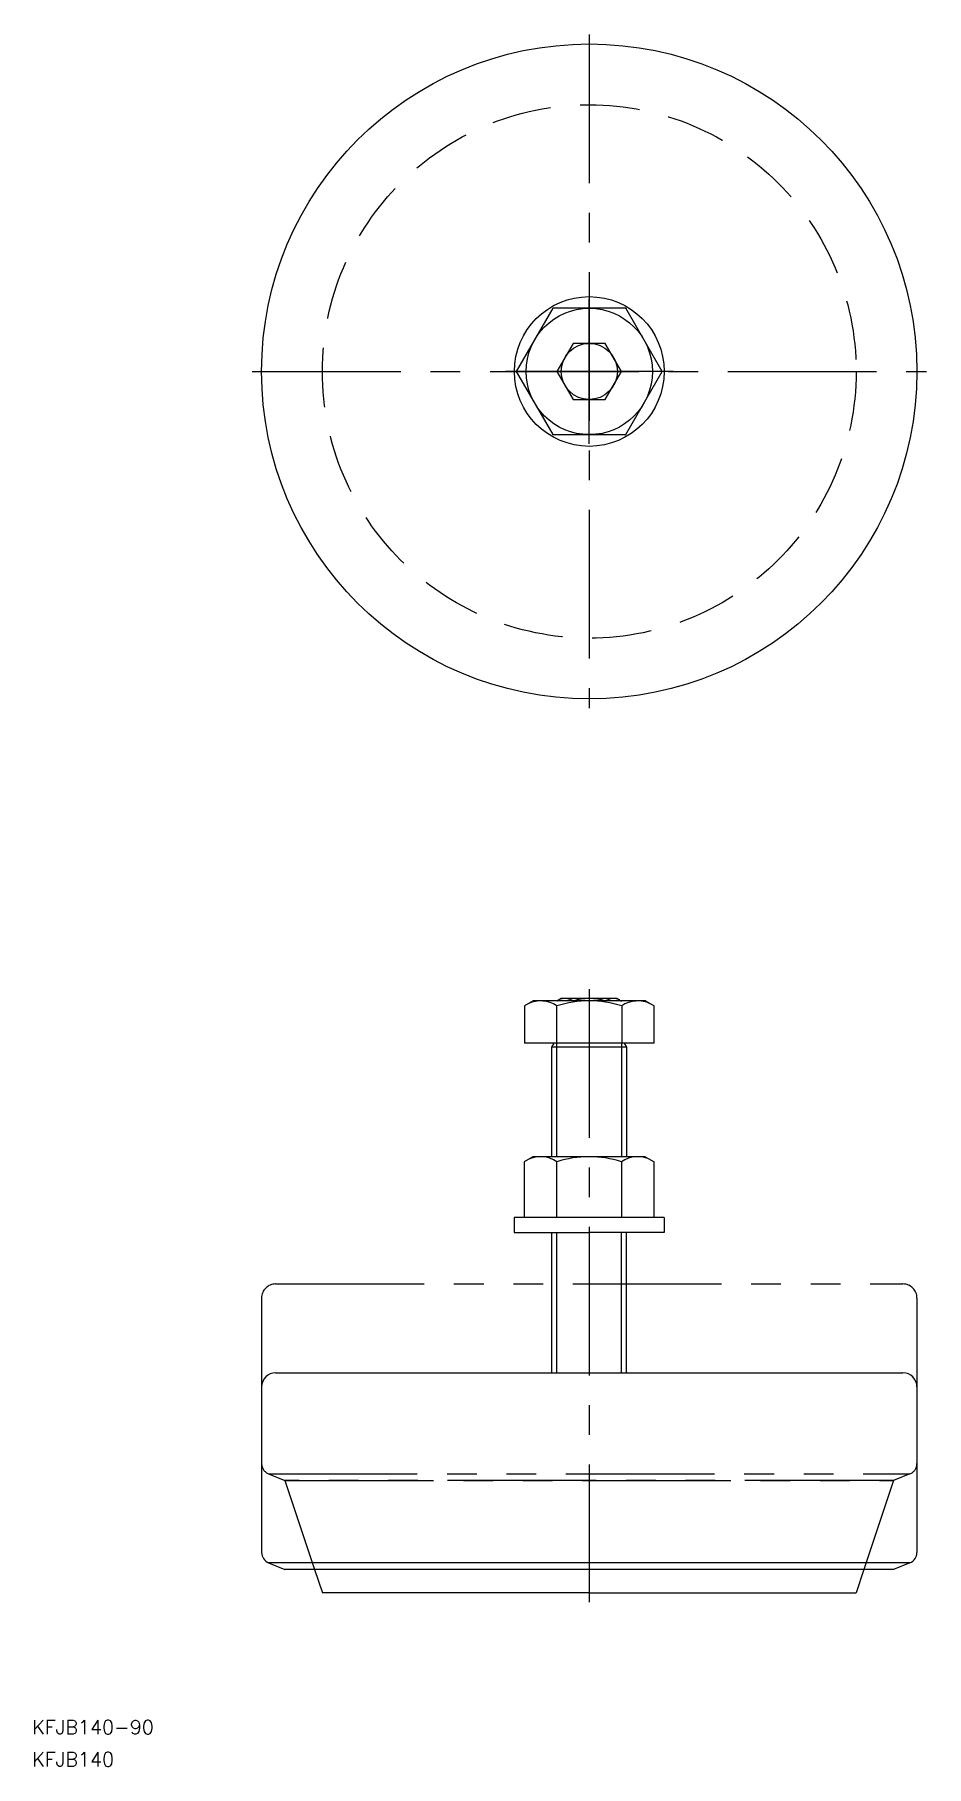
# Model space of a CAD drawing. Extents: x -118 to 72, y -298 to 72.
import ezdxf

# ---------------------------------------------------------------- set-up
doc = ezdxf.new("R2010")
doc.units = 0
for name, pattern in [('CENTER', [50.8, 31.75, -6.35, 6.35, -6.35]), ('DASHED', [19.05, 12.7, -6.35]), ('PHANTOM', [63.5, 31.75, -6.35, 6.35, -6.35, 6.35, -6.35])]:
    doc.linetypes.add(name, pattern=pattern)
doc.layers.get('0').update_dxf_attribs({"linetype": 'CONTINUOUS'})
doc.layers.add('CENTER', color=1, linetype='CENTER')
doc.styles.get("Standard").update_dxf_attribs({"font": 'txt.shx', "height": 3, "bigfont": 'bigfont.shx'})

# ---------------------------------------------------------------- blocks, each defined once
blk = doc.blocks.new('*U8')
at = {"color": 7, "linetype": 'CONTINUOUS'}
blk.add_text('KFJB140-90', height=3, dxfattribs=at).set_placement((-118.99, -291.27))
blk = doc.blocks.new('*U9')
at = {"color": 7, "linetype": 'CONTINUOUS'}
blk.add_text('KFJB140', height=3, dxfattribs=at).set_placement((-118.99, -298.15))

msp = doc.modelspace()

# ---------------------------------------------------------------- linework, layer by layer
at = {"color": 7, "linetype": 'CONTINUOUS'}
for p, q in [((0, -15.5), (0, 15.5)), ((-3.41, 6), (-6.91, 0)), ((3.41, 6), (-3.41, 6)), ((6.91, 0), (3.41, 6)), ((17.9, 0), (-17.9, 0)), ((-6.91, 0), (-3.41, -6)), ((3.41, -6), (6.91, 0)), ((-3.41, -6), (3.41, -6)), ((-12, -134.54), (-13.86, -135.61)), ((-13.86, -135.61), (-13.86, -143.54)), ((12, -134.54), (-12, -134.54)), ((-6.93, -143.54), (-6.93, -135.61)), ((-5.98, -134.04), (-6.91, -134.57)), ((5.98, -134.04), (-5.98, -134.04)), ((1.83, -134.04), (-1.83, -134.04)), ((5.98, -134.04), (6.91, -134.57)), ((6.93, -135.61), (6.93, -143.54)), ((12, -134.54), (13.86, -135.61)), ((13.86, -143.54), (13.86, -135.61)), ((13.86, -143.54), (-13.86, -143.54)), ((-8, -144.41), (-7.49, -143.54)), ((8, -144.41), (7.49, -143.54)), ((8, -144.41), (-8, -144.41)), ((-8, -167.84), (-8, -144.41)), ((8, -167.84), (8, -144.41)), ((-12.03, -167.84), (-13.88, -168.91)), ((-13.88, -168.91), (-13.88, -180.84)), ((11.97, -167.84), (-12.03, -167.84)), ((-6.96, -180.84), (-6.96, -168.91)), ((6.9, -168.91), (6.9, -180.84)), ((13.83, -180.84), (13.83, -168.91)), ((-16.03, -180.84), (-16.03, -184.04)), ((15.97, -180.84), (-16.03, -180.84)), ((15.97, -180.84), (15.97, -184.04)), ((-16.03, -184.04), (-0.03, -184.04)), ((-8.03, -214.04), (-8.03, -184.04)), ((15.97, -184.04), (-0.03, -184.04)), ((7.97, -214.04), (7.97, -184.04)), ((-67, -214.04), (67, -214.04)), ((0, -214.04), (56.86, -214.04)), ((-70, -217.04), (-70, -252.41)), ((70, -217.04), (70, -252.41)), ((-68.49, -254.64), (-65, -256.04)), ((68.49, -254.64), (-68.49, -254.64)), ((68.49, -254.64), (65, -256.04)), ((65, -256.04), (-65, -256.04)), ((-58.67, -256.04), (-57, -261.04)), ((58.67, -256.04), (57, -261.04)), ((0, -261.04), (-57, -261.04)), ((0, -261.04), (57, -261.04))]:
    msp.add_line(p, q, dxfattribs=at)
at = {"color": 3, "linetype": 'PHANTOM'}
for p, q in [((-6.93, -142.56), (-6.92, -142.54)), ((6.93, -142.56), (6.92, -142.54)), ((11.97, -167.84), (13.83, -168.91)), ((-67, -195.04), (67, -195.04)), ((-70, -198.04), (-70, -233.41)), ((70, -198.04), (70, -233.41)), ((-68.49, -235.64), (-65, -237.04)), ((-68.49, -235.64), (68.49, -235.64)), ((68.49, -235.64), (65, -237.04)), ((65, -237.04), (-65, -237.04)), ((-65, -237.04), (65, -237.04)), ((-65, -237.04), (-58.67, -256.04)), ((65, -237.04), (58.67, -256.04))]:
    msp.add_line(p, q, dxfattribs=at)
at = {"color": 3, "linetype": 'CONTINUOUS'}
for p, q in [((-6.92, -167.84), (-6.92, -143.54)), ((6.92, -167.84), (6.92, -143.54)), ((-6.94, -214.04), (-6.94, -184.04)), ((6.89, -214.04), (6.89, -184.04))]:
    msp.add_line(p, q, dxfattribs=at)
at = {"color": 7, "linetype": 'CONTINUOUS'}
msp.add_lwpolyline([(7.79, -13.5), (15.59, 0), (7.79, 13.5), (-7.79, 13.5), (-15.59, 0), (-7.79, -13.5)], close=True, dxfattribs=at)
for radius in [70, 16, 13.5, 6]:
    msp.add_circle((0, 0), radius, dxfattribs=at)
at = {"color": 3, "linetype": 'DASHED'}
msp.add_circle((0, 0), 57, dxfattribs=at)
at = {"color": 7, "linetype": 'CONTINUOUS'}
for centre, radius, start, end in [((-10.39, -140.67), 6.13, 55.6158, 115.6158), ((0, -157.47), 22.93, 72.412, 107.588), ((-5.18, -137.1), 3.06, 55.6158, 115.6158), ((0, -145.47), 11.43, 72.412, 107.588), ((5.18, -137.1), 3.06, 64.3842, 124.3842), ((10.39, -140.67), 6.13, 64.3842, 124.3842), ((-10.42, -173.97), 6.13, 55.6158, 115.6158), ((-0.03, -190.77), 22.93, 72.412, 107.588), ((10.37, -173.97), 6.13, 64.3842, 124.3842), ((-67, -217.04), 3, 90, 180), ((67, -217.04), 3, 0, 90), ((-67.6, -252.41), 2.4, 180, 248.1986), ((67.6, -252.41), 2.4, 291.8014, 0)]:
    msp.add_arc(centre, radius, start, end, dxfattribs=at)
at = {"color": 3, "linetype": 'PHANTOM'}
for centre, radius, start, end in [((-67, -198.04), 3, 90, 180), ((67, -198.04), 3, 0, 90), ((-67.6, -233.41), 2.4, 180, 248.1986), ((67.6, -233.41), 2.4, 291.8014, 0)]:
    msp.add_arc(centre, radius, start, end, dxfattribs=at)
at = {"layer": 'CENTER', "color": 1, "linetype": 'CENTER'}
for p, q in [((0, 72), (0, -72)), ((-72, 0), (72, 0)), ((0, -132.04), (0, -263.04))]:
    msp.add_line(p, q, dxfattribs=at)

# ---------------------------------------------------------------- block references
at = {"color": 7, "linetype": 'CONTINUOUS'}
for name in ['*U8', '*U9']:
    msp.add_blockref(name, (0, 0), dxfattribs=at)

doc.saveas('drawing.dxf')
